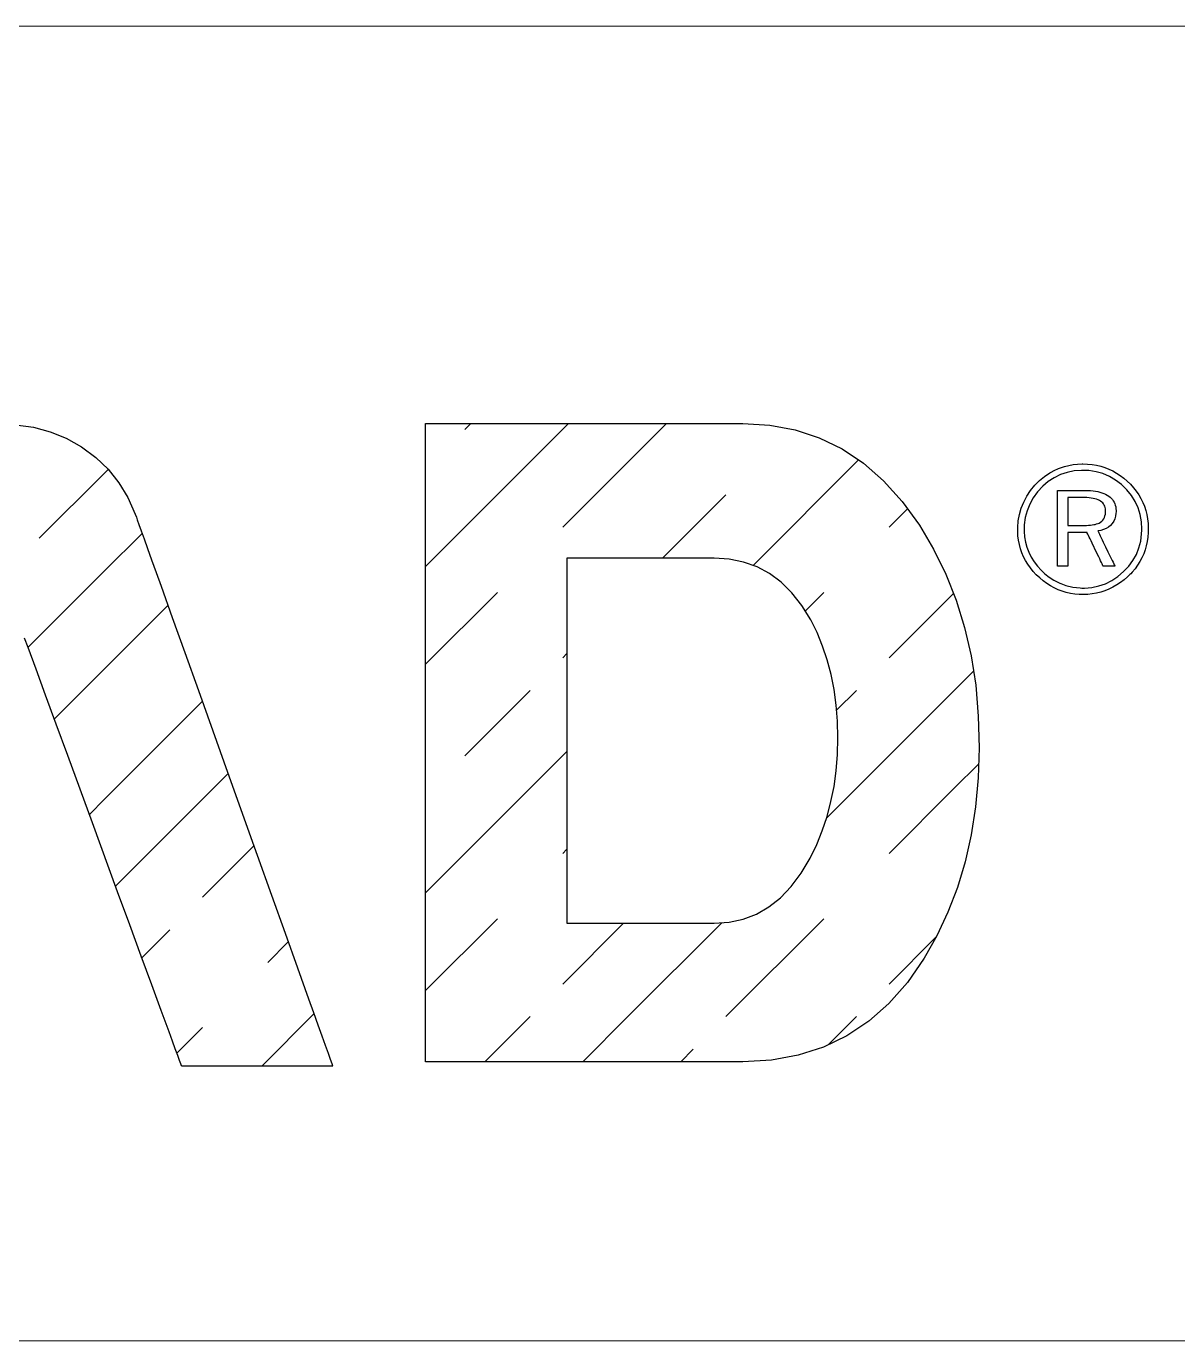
# Model space of a CAD drawing. Header units: millimetres. Extents: x 2232 to 85269, y -3593 to 5869.
# Drawn here: x 55340.8 to 55407, y -1588.1 to -1512.5 of the extents above; entities that cross this region are included whole.
import ezdxf

# ---------------------------------------------------------------- set-up
doc = ezdxf.new("R2010")
doc.units = ezdxf.units.MM
doc.layers.add('Standart', color=7, linetype='Continuous')

msp = doc.modelspace()

# ---------------------------------------------------------------- linework, layer by layer
at = {"layer": 'Standart', "color": 250, "linetype": 'Continuous', "lineweight": 5}
for points in [[(55473.101, -1512.529), (55203.101, -1512.529)], [(55473.101, -1588.08), (55203.101, -1588.08)]]:
    msp.add_lwpolyline(points, dxfattribs=at)
at = {"layer": 'Standart', "color": 159, "linetype": 'Continuous', "lineweight": -3}
for points in [[(55340.201, -1535.43), (55341.218, -1535.572)], [(55341.218, -1535.572), (55342.188, -1535.833)], [(55342.188, -1535.833), (55343.111, -1536.212)], [(55363.751, -1535.463), (55363.751, -1535.358)], [(55363.751, -1535.358), (55363.803, -1535.358)], [(55363.751, -1535.77), (55363.751, -1535.463)], [(55363.751, -1536.265), (55363.751, -1535.77)], [(55363.803, -1535.358), (55363.956, -1535.358)], [(55363.956, -1535.358), (55364.201, -1535.358)], [(55364.201, -1535.358), (55364.534, -1535.358)], [(55364.534, -1535.358), (55364.947, -1535.358)], [(55364.947, -1535.358), (55365.433, -1535.358)], [(55365.433, -1535.358), (55366.598, -1535.358)], [(55366.598, -1535.358), (55367.977, -1535.358)], [(55367.977, -1535.358), (55369.517, -1535.358)], [(55369.517, -1535.358), (55372.862, -1535.358)], [(55372.862, -1535.358), (55376.208, -1535.358)], [(55376.208, -1535.358), (55377.747, -1535.358)], [(55377.747, -1535.358), (55379.126, -1535.358)], [(55379.126, -1535.358), (55380.292, -1535.358)], [(55380.292, -1535.358), (55380.778, -1535.358)], [(55380.778, -1535.358), (55381.191, -1535.358)], [(55381.191, -1535.358), (55381.523, -1535.358)], [(55381.523, -1535.358), (55381.769, -1535.358)], [(55381.769, -1535.358), (55381.921, -1535.358)], [(55381.921, -1535.358), (55381.974, -1535.358)], [(55381.974, -1535.358), (55383.518, -1535.449)], [(55383.518, -1535.449), (55384.983, -1535.724)], [(55384.983, -1535.724), (55386.37, -1536.181)], [(55343.111, -1536.212), (55343.987, -1536.711)], [(55363.751, -1536.934), (55363.751, -1536.265)], [(55386.37, -1536.181), (55387.678, -1536.821)], [(55343.987, -1536.711), (55344.801, -1537.31)], [(55344.801, -1537.31), (55345.516, -1537.993)], [(55363.751, -1537.765), (55363.751, -1536.934)], [(55387.678, -1536.821), (55388.907, -1537.644)], [(55345.516, -1537.993), (55346.133, -1538.763)], [(55363.751, -1538.743), (55363.751, -1537.765)], [(55388.907, -1537.644), (55390.057, -1538.651)], [(55399.298, -1538.4), (55399.61, -1538.193)], [(55399.61, -1538.193), (55399.945, -1538.018)], [(55399.945, -1538.018), (55400.032, -1537.979)], [(55400.032, -1537.979), (55400.075, -1537.961)], [(55400.075, -1537.961), (55400.104, -1537.949)], [(55400.104, -1537.949), (55400.221, -1537.905)], [(55400.221, -1537.905), (55400.458, -1537.828)], [(55400.601, -1538.17), (55400.222, -1538.298)], [(55400.458, -1537.828), (55400.701, -1537.768)], [(55401.002, -1538.089), (55400.601, -1538.17)], [(55400.701, -1537.768), (55400.95, -1537.724)], [(55400.95, -1537.724), (55401.204, -1537.696)], [(55401.424, -1538.055), (55401.002, -1538.089)], [(55401.204, -1537.696), (55401.463, -1537.685)], [(55401.857, -1538.07), (55401.424, -1538.055)], [(55401.463, -1537.685), (55401.496, -1537.685)], [(55401.496, -1537.685), (55401.511, -1537.685)], [(55401.511, -1537.685), (55401.777, -1537.693)], [(55401.511, -1537.685), (55401.511, -1537.685)], [(55401.511, -1537.685), (55401.511, -1537.685)], [(55401.511, -1537.685), (55401.511, -1537.685)], [(55401.511, -1537.685), (55401.511, -1537.685)], [(55401.777, -1537.693), (55402.037, -1537.717)], [(55402.271, -1538.132), (55401.857, -1538.07)], [(55402.037, -1537.717), (55402.29, -1537.758)], [(55402.665, -1538.243), (55402.271, -1538.132)], [(55402.29, -1537.758), (55402.536, -1537.815)], [(55402.536, -1537.815), (55402.774, -1537.889)], [(55402.774, -1537.889), (55403.006, -1537.978)], [(55403.006, -1537.978), (55403.231, -1538.084)], [(55403.231, -1538.084), (55403.449, -1538.207)], [(55403.449, -1538.207), (55403.659, -1538.345)], [(55346.133, -1538.763), (55346.651, -1539.62)], [(55363.751, -1539.856), (55363.751, -1538.743)], [(55390.057, -1538.651), (55391.129, -1539.84)], [(55398.505, -1539.207), (55398.746, -1538.907)], [(55398.746, -1538.907), (55399.011, -1538.638)], [(55399.011, -1538.638), (55399.298, -1538.4)], [(55399.525, -1538.699), (55399.209, -1538.97)], [(55399.863, -1538.475), (55399.525, -1538.699)], [(55400.222, -1538.298), (55399.863, -1538.475)], [(55403.038, -1538.402), (55402.665, -1538.243)], [(55403.39, -1538.609), (55403.038, -1538.402)], [(55403.721, -1538.864), (55403.39, -1538.609)], [(55403.659, -1538.345), (55403.863, -1538.5)], [(55404.029, -1539.166), (55403.721, -1538.864)], [(55403.863, -1538.5), (55404.06, -1538.671)], [(55404.06, -1538.671), (55404.248, -1538.857)], [(55404.248, -1538.857), (55404.421, -1539.051)], [(55346.651, -1539.62), (55347.069, -1540.563)], [(55398.11, -1539.876), (55398.289, -1539.536)], [(55398.289, -1539.536), (55398.505, -1539.207)], [(55398.659, -1539.634), (55398.456, -1539.995)], [(55398.911, -1539.292), (55398.659, -1539.634)], [(55399.209, -1538.97), (55398.911, -1539.292)], [(55400.057, -1539.213), (55400.062, -1539.21)], [(55400.057, -1539.229), (55400.057, -1539.213)], [(55400.057, -1539.259), (55400.057, -1539.229)], [(55400.057, -1539.301), (55400.057, -1539.259)], [(55400.057, -1539.355), (55400.057, -1539.301)], [(55400.057, -1539.42), (55400.057, -1539.355)], [(55400.057, -1539.495), (55400.057, -1539.42)], [(55400.057, -1539.581), (55400.057, -1539.495)], [(55400.057, -1539.675), (55400.057, -1539.581)], [(55400.057, -1539.889), (55400.057, -1539.675)], [(55400.062, -1539.21), (55400.084, -1539.21)], [(55400.084, -1539.21), (55400.124, -1539.21)], [(55400.124, -1539.21), (55400.18, -1539.21)], [(55400.18, -1539.21), (55400.249, -1539.21)], [(55400.249, -1539.21), (55400.33, -1539.21)], [(55400.33, -1539.21), (55400.42, -1539.21)], [(55400.42, -1539.21), (55400.623, -1539.21)], [(55400.623, -1539.21), (55400.84, -1539.21)], [(55400.649, -1539.611), (55400.648, -1539.612)], [(55400.648, -1539.612), (55400.648, -1539.618)], [(55400.648, -1539.618), (55400.648, -1539.631)], [(55400.648, -1539.631), (55400.648, -1539.651)], [(55400.648, -1539.651), (55400.648, -1539.676)], [(55400.648, -1539.676), (55400.648, -1539.707)], [(55400.648, -1539.707), (55400.648, -1539.742)], [(55400.66, -1539.611), (55400.649, -1539.611)], [(55400.685, -1539.611), (55400.66, -1539.611)], [(55400.722, -1539.611), (55400.685, -1539.611)], [(55400.768, -1539.611), (55400.722, -1539.611)], [(55400.823, -1539.611), (55400.768, -1539.611)], [(55400.884, -1539.611), (55400.823, -1539.611)], [(55400.84, -1539.21), (55401.058, -1539.21)], [(55401.019, -1539.611), (55400.884, -1539.611)], [(55401.16, -1539.611), (55401.019, -1539.611)], [(55401.058, -1539.21), (55401.26, -1539.21)], [(55401.293, -1539.611), (55401.16, -1539.611)], [(55401.26, -1539.21), (55401.351, -1539.21)], [(55401.353, -1539.611), (55401.293, -1539.611)], [(55401.351, -1539.21), (55401.432, -1539.21)], [(55401.405, -1539.611), (55401.353, -1539.611)], [(55401.449, -1539.611), (55401.405, -1539.611)], [(55401.432, -1539.21), (55401.501, -1539.21)], [(55401.482, -1539.611), (55401.449, -1539.611)], [(55401.503, -1539.611), (55401.482, -1539.611)], [(55401.501, -1539.21), (55401.556, -1539.21)], [(55401.511, -1539.611), (55401.503, -1539.611)], [(55401.515, -1539.611), (55401.511, -1539.611)], [(55401.511, -1539.611), (55401.511, -1539.611)], [(55401.511, -1539.611), (55401.511, -1539.611)], [(55401.511, -1539.611), (55401.511, -1539.611)], [(55401.524, -1539.611), (55401.515, -1539.611)], [(55401.541, -1539.611), (55401.524, -1539.611)], [(55401.611, -1539.612), (55401.541, -1539.611)], [(55401.556, -1539.21), (55401.597, -1539.21)], [(55401.597, -1539.21), (55401.619, -1539.21)], [(55401.744, -1539.618), (55401.611, -1539.612)], [(55401.619, -1539.21), (55401.624, -1539.21)], [(55401.624, -1539.21), (55401.788, -1539.213)], [(55401.624, -1539.21), (55401.624, -1539.21)], [(55401.624, -1539.21), (55401.624, -1539.21)], [(55401.869, -1539.628), (55401.744, -1539.618)], [(55401.788, -1539.213), (55401.944, -1539.221)], [(55401.987, -1539.643), (55401.869, -1539.628)], [(55401.944, -1539.221), (55402.093, -1539.234)], [(55402.097, -1539.662), (55401.987, -1539.643)], [(55402.093, -1539.234), (55402.233, -1539.252)], [(55402.199, -1539.687), (55402.097, -1539.662)], [(55402.293, -1539.715), (55402.199, -1539.687)], [(55402.233, -1539.252), (55402.366, -1539.276)], [(55402.379, -1539.749), (55402.293, -1539.715)], [(55402.366, -1539.276), (55402.49, -1539.305)], [(55402.49, -1539.305), (55402.607, -1539.339)], [(55402.607, -1539.339), (55402.716, -1539.378)], [(55402.716, -1539.378), (55402.817, -1539.423)], [(55402.817, -1539.423), (55402.91, -1539.473)], [(55402.91, -1539.473), (55402.996, -1539.528)], [(55402.996, -1539.528), (55403.073, -1539.589)], [(55403.073, -1539.589), (55403.143, -1539.655)], [(55403.143, -1539.655), (55403.204, -1539.726)], [(55404.294, -1539.493), (55404.029, -1539.166)], [(55404.511, -1539.84), (55404.294, -1539.493)], [(55404.421, -1539.051), (55404.577, -1539.251)], [(55404.577, -1539.251), (55404.717, -1539.458)], [(55404.717, -1539.458), (55404.842, -1539.672)], [(55404.842, -1539.672), (55404.95, -1539.893)], [(55363.751, -1541.09), (55363.751, -1539.856)], [(55391.129, -1539.84), (55392.121, -1541.212)], [(55397.863, -1540.586), (55397.968, -1540.226)], [(55397.968, -1540.226), (55398.11, -1539.876)], [(55398.303, -1540.373), (55398.199, -1540.769)], [(55398.456, -1539.995), (55398.303, -1540.373)], [(55400.057, -1540.132), (55400.057, -1539.889)], [(55400.057, -1540.398), (55400.057, -1540.132)], [(55400.057, -1540.681), (55400.057, -1540.398)], [(55400.648, -1539.742), (55400.648, -1539.783)], [(55400.648, -1539.783), (55400.648, -1539.876)], [(55400.648, -1539.876), (55400.648, -1539.984)], [(55400.648, -1539.984), (55400.648, -1540.102)], [(55400.648, -1540.102), (55400.648, -1540.228)], [(55400.648, -1540.228), (55400.648, -1540.49)], [(55402.458, -1539.787), (55402.379, -1539.749)], [(55402.529, -1539.83), (55402.458, -1539.787)], [(55402.592, -1539.877), (55402.529, -1539.83)], [(55402.647, -1539.929), (55402.592, -1539.877)], [(55402.694, -1539.986), (55402.647, -1539.929)], [(55402.734, -1540.047), (55402.694, -1539.986)], [(55402.765, -1540.113), (55402.734, -1540.047)], [(55402.789, -1540.184), (55402.765, -1540.113)], [(55402.806, -1540.259), (55402.789, -1540.184)], [(55402.801, -1540.573), (55402.813, -1540.467)], [(55402.814, -1540.339), (55402.806, -1540.259)], [(55402.813, -1540.467), (55402.815, -1540.411)], [(55402.815, -1540.38), (55402.814, -1540.339)], [(55402.815, -1540.411), (55402.815, -1540.38)], [(55403.204, -1539.726), (55403.258, -1539.802)], [(55403.258, -1539.802), (55403.304, -1539.883)], [(55403.304, -1539.883), (55403.342, -1539.97)], [(55403.342, -1539.97), (55403.372, -1540.062)], [(55403.372, -1540.062), (55403.395, -1540.159)], [(55403.395, -1540.159), (55403.409, -1540.262)], [(55403.409, -1540.262), (55403.416, -1540.37)], [(55403.416, -1540.436), (55403.412, -1540.521)], [(55403.416, -1540.37), (55403.416, -1540.398)], [(55403.416, -1540.398), (55403.416, -1540.414)], [(55403.416, -1540.414), (55403.416, -1540.436)], [(55404.679, -1540.209), (55404.511, -1539.84)], [(55404.799, -1540.598), (55404.679, -1540.209)], [(55404.95, -1539.893), (55405.043, -1540.121)], [(55405.043, -1540.121), (55405.119, -1540.356)], [(55405.119, -1540.356), (55405.179, -1540.598)], [(55347.069, -1540.563), (55347.138, -1540.752)], [(55347.138, -1540.752), (55347.191, -1540.901)], [(55347.191, -1540.901), (55347.284, -1541.162)], [(55347.284, -1541.162), (55347.415, -1541.528)], [(55363.751, -1542.431), (55363.751, -1541.09)], [(55392.121, -1541.212), (55392.936, -1542.581)], [(55397.768, -1541.334), (55397.797, -1540.955)], [(55397.797, -1540.955), (55397.863, -1540.586)], [(55398.145, -1541.183), (55398.136, -1541.396)], [(55398.199, -1540.769), (55398.145, -1541.183)], [(55400.057, -1540.978), (55400.057, -1540.681)], [(55400.057, -1541.586), (55400.057, -1540.978)], [(55400.648, -1540.49), (55400.648, -1540.62)], [(55400.648, -1540.62), (55400.648, -1540.745)], [(55400.648, -1540.745), (55400.648, -1540.862)], [(55400.648, -1540.862), (55400.648, -1540.967)], [(55400.648, -1540.967), (55400.648, -1541.058)], [(55400.648, -1541.058), (55400.648, -1541.097)], [(55400.648, -1541.097), (55400.648, -1541.132)], [(55400.648, -1541.132), (55400.648, -1541.161)], [(55400.648, -1541.161), (55400.648, -1541.185)], [(55400.648, -1541.185), (55400.648, -1541.202)], [(55400.648, -1541.202), (55400.648, -1541.214)], [(55400.648, -1541.214), (55400.648, -1541.218)], [(55400.648, -1541.218), (55400.649, -1541.218)], [(55400.649, -1541.218), (55400.663, -1541.218)], [(55400.663, -1541.218), (55400.69, -1541.218)], [(55400.69, -1541.218), (55400.728, -1541.218)], [(55400.728, -1541.218), (55400.775, -1541.218)], [(55400.775, -1541.218), (55400.831, -1541.218)], [(55400.831, -1541.218), (55400.893, -1541.218)], [(55400.893, -1541.218), (55400.959, -1541.218)], [(55400.959, -1541.218), (55401.238, -1541.218)], [(55401.238, -1541.218), (55401.302, -1541.218)], [(55401.302, -1541.218), (55401.361, -1541.218)], [(55401.361, -1541.218), (55401.412, -1541.218)], [(55401.412, -1541.218), (55401.454, -1541.218)], [(55401.454, -1541.218), (55401.486, -1541.218)], [(55401.486, -1541.218), (55401.505, -1541.218)], [(55401.505, -1541.218), (55401.51, -1541.218)], [(55401.51, -1541.218), (55401.511, -1541.218)], [(55401.511, -1541.218), (55401.512, -1541.218)], [(55401.512, -1541.218), (55401.52, -1541.218)], [(55401.52, -1541.218), (55401.587, -1541.218)], [(55401.587, -1541.218), (55401.714, -1541.215)], [(55401.714, -1541.215), (55401.832, -1541.209)], [(55401.832, -1541.209), (55401.942, -1541.2)], [(55401.942, -1541.2), (55402.043, -1541.189)], [(55402.043, -1541.189), (55402.136, -1541.174)], [(55402.136, -1541.174), (55402.221, -1541.157)], [(55402.221, -1541.157), (55402.297, -1541.137)], [(55402.297, -1541.137), (55402.365, -1541.115)], [(55402.365, -1541.115), (55402.395, -1541.102)], [(55402.395, -1541.102), (55402.437, -1541.082)], [(55402.437, -1541.082), (55402.519, -1541.034)], [(55402.519, -1541.034), (55402.591, -1540.978)], [(55402.591, -1540.978), (55402.653, -1540.913)], [(55402.653, -1540.913), (55402.705, -1540.841)], [(55402.705, -1540.841), (55402.747, -1540.76)], [(55402.747, -1540.76), (55402.779, -1540.67)], [(55402.779, -1540.67), (55402.801, -1540.573)], [(55403.093, -1541.214), (55402.976, -1541.312)], [(55403.196, -1541.099), (55403.093, -1541.214)], [(55403.28, -1540.972), (55403.196, -1541.099)], [(55403.344, -1540.833), (55403.28, -1540.972)], [(55403.388, -1540.683), (55403.344, -1540.833)], [(55403.412, -1540.521), (55403.388, -1540.683)], [(55404.872, -1541.008), (55404.799, -1540.598)], [(55404.896, -1541.439), (55404.872, -1541.008)], [(55405.179, -1540.598), (55405.224, -1540.847)], [(55405.224, -1540.847), (55405.252, -1541.103)], [(55405.252, -1541.103), (55405.265, -1541.366)], [(55347.415, -1541.528), (55347.581, -1541.993)], [(55397.766, -1541.431), (55397.768, -1541.334)], [(55397.768, -1541.56), (55397.766, -1541.431)], [(55397.783, -1541.82), (55397.768, -1541.56)], [(55397.815, -1542.074), (55397.783, -1541.82)], [(55398.136, -1541.396), (55398.136, -1541.487)], [(55398.136, -1541.487), (55398.138, -1541.566)], [(55398.138, -1541.566), (55398.164, -1541.876)], [(55398.164, -1541.876), (55398.217, -1542.179)], [(55400.057, -1541.888), (55400.057, -1541.586)], [(55400.057, -1542.181), (55400.057, -1541.888)], [(55400.649, -1541.619), (55400.648, -1541.625)], [(55400.648, -1541.625), (55400.648, -1541.653)], [(55400.648, -1541.653), (55400.648, -1541.702)], [(55400.648, -1541.702), (55400.648, -1541.771)], [(55400.648, -1541.771), (55400.648, -1541.857)], [(55400.648, -1541.857), (55400.648, -1541.956)], [(55400.648, -1541.956), (55400.648, -1542.068)], [(55400.66, -1541.619), (55400.649, -1541.619)], [(55400.684, -1541.619), (55400.66, -1541.619)], [(55400.72, -1541.619), (55400.684, -1541.619)], [(55400.819, -1541.619), (55400.72, -1541.619)], [(55400.947, -1541.619), (55400.819, -1541.619)], [(55401.093, -1541.619), (55400.947, -1541.619)], [(55401.396, -1541.619), (55401.093, -1541.619)], [(55401.531, -1541.619), (55401.396, -1541.619)], [(55401.641, -1541.619), (55401.531, -1541.619)], [(55401.683, -1541.619), (55401.641, -1541.619)], [(55401.715, -1541.619), (55401.683, -1541.619)], [(55401.735, -1541.619), (55401.715, -1541.619)], [(55401.742, -1541.619), (55401.735, -1541.619)], [(55401.748, -1541.632), (55401.742, -1541.619)], [(55401.765, -1541.667), (55401.748, -1541.632)], [(55401.792, -1541.723), (55401.765, -1541.667)], [(55401.828, -1541.798), (55401.792, -1541.723)], [(55401.872, -1541.888), (55401.828, -1541.798)], [(55401.922, -1541.993), (55401.872, -1541.888)], [(55402.544, -1541.506), (55402.374, -1541.537)], [(55402.374, -1541.537), (55402.38, -1541.55)], [(55402.38, -1541.55), (55402.398, -1541.587)], [(55402.398, -1541.587), (55402.426, -1541.645)], [(55402.426, -1541.645), (55402.464, -1541.723)], [(55402.464, -1541.723), (55402.509, -1541.818)], [(55402.509, -1541.818), (55402.562, -1541.926)], [(55402.701, -1541.458), (55402.544, -1541.506)], [(55402.562, -1541.926), (55402.62, -1542.046)], [(55402.845, -1541.393), (55402.701, -1541.458)], [(55402.976, -1541.312), (55402.845, -1541.393)], [(55404.834, -1542.117), (55404.887, -1541.7)], [(55404.887, -1541.7), (55404.896, -1541.483)], [(55404.896, -1541.456), (55404.896, -1541.439)], [(55404.896, -1541.439), (55404.896, -1541.439)], [(55404.896, -1541.439), (55404.896, -1541.439)], [(55404.896, -1541.439), (55404.896, -1541.439)], [(55404.896, -1541.439), (55404.896, -1541.439)], [(55404.896, -1541.483), (55404.896, -1541.456)], [(55405.242, -1541.894), (55405.206, -1542.147)], [(55405.261, -1541.633), (55405.242, -1541.894)], [(55405.265, -1541.366), (55405.261, -1541.633)], [(55347.581, -1541.993), (55347.78, -1542.551)], [(55347.78, -1542.551), (55348.011, -1543.194)], [(55363.751, -1543.867), (55363.751, -1542.431)], [(55392.936, -1542.581), (55393.641, -1544.015)], [(55397.864, -1542.32), (55397.815, -1542.074)], [(55397.928, -1542.56), (55397.864, -1542.32)], [(55398.009, -1542.793), (55397.928, -1542.56)], [(55398.217, -1542.179), (55398.298, -1542.473)], [(55398.298, -1542.473), (55398.408, -1542.76)], [(55400.057, -1542.459), (55400.057, -1542.181)], [(55400.057, -1542.718), (55400.057, -1542.459)], [(55400.057, -1542.951), (55400.057, -1542.718)], [(55400.648, -1542.068), (55400.648, -1542.318)], [(55400.648, -1542.318), (55400.648, -1542.587)], [(55400.648, -1542.587), (55400.648, -1542.857)], [(55401.978, -1542.108), (55401.922, -1541.993)], [(55402.038, -1542.232), (55401.978, -1542.108)], [(55402.296, -1542.768), (55402.038, -1542.232)], [(55402.62, -1542.046), (55402.682, -1542.176)], [(55402.682, -1542.176), (55402.816, -1542.452)], [(55402.816, -1542.452), (55402.953, -1542.735)], [(55402.953, -1542.735), (55403.083, -1543.004)], [(55404.585, -1542.885), (55404.734, -1542.512)], [(55404.734, -1542.512), (55404.834, -1542.117)], [(55405.087, -1542.63), (55405.003, -1542.861)], [(55405.154, -1542.392), (55405.087, -1542.63)], [(55405.206, -1542.147), (55405.154, -1542.392)], [(55348.011, -1543.194), (55348.269, -1543.918)], [(55371.881, -1543.103), (55371.856, -1543.103)], [(55371.856, -1543.103), (55371.856, -1543.163)], [(55371.856, -1543.163), (55371.856, -1543.339)], [(55371.856, -1543.339), (55371.856, -1543.622)], [(55371.951, -1543.103), (55371.881, -1543.103)], [(55372.22, -1543.103), (55371.951, -1543.103)], [(55372.638, -1543.103), (55372.22, -1543.103)], [(55373.179, -1543.103), (55372.638, -1543.103)], [(55373.82, -1543.103), (55373.179, -1543.103)], [(55374.535, -1543.103), (55373.82, -1543.103)], [(55376.09, -1543.103), (55374.535, -1543.103)], [(55377.644, -1543.103), (55376.09, -1543.103)], [(55378.359, -1543.103), (55377.644, -1543.103)], [(55379, -1543.103), (55378.359, -1543.103)], [(55379.541, -1543.103), (55379, -1543.103)], [(55379.959, -1543.103), (55379.541, -1543.103)], [(55380.228, -1543.103), (55379.959, -1543.103)], [(55380.298, -1543.103), (55380.228, -1543.103)], [(55380.323, -1543.103), (55380.298, -1543.103)], [(55381.198, -1543.159), (55380.323, -1543.103)], [(55382.021, -1543.325), (55381.198, -1543.159)], [(55382.792, -1543.602), (55382.021, -1543.325)], [(55398.106, -1543.02), (55398.009, -1542.793)], [(55398.22, -1543.239), (55398.106, -1543.02)], [(55398.349, -1543.452), (55398.22, -1543.239)], [(55398.495, -1543.658), (55398.349, -1543.452)], [(55398.408, -1542.76), (55398.546, -1543.038)], [(55398.546, -1543.038), (55398.711, -1543.309)], [(55398.711, -1543.309), (55398.9, -1543.563)], [(55400.057, -1543.155), (55400.057, -1542.951)], [(55400.057, -1543.243), (55400.057, -1543.155)], [(55400.057, -1543.322), (55400.057, -1543.243)], [(55400.057, -1543.391), (55400.057, -1543.322)], [(55400.057, -1543.448), (55400.057, -1543.391)], [(55400.057, -1543.494), (55400.057, -1543.448)], [(55400.057, -1543.528), (55400.057, -1543.494)], [(55400.648, -1542.857), (55400.648, -1543.107)], [(55400.648, -1543.107), (55400.648, -1543.218)], [(55400.648, -1543.218), (55400.648, -1543.318)], [(55400.648, -1543.318), (55400.648, -1543.404)], [(55400.648, -1543.404), (55400.648, -1543.473)], [(55400.648, -1543.473), (55400.648, -1543.522)], [(55402.421, -1543.027), (55402.296, -1542.768)], [(55402.478, -1543.145), (55402.421, -1543.027)], [(55402.531, -1543.253), (55402.478, -1543.145)], [(55402.577, -1543.348), (55402.531, -1543.253)], [(55402.615, -1543.429), (55402.577, -1543.348)], [(55402.646, -1543.491), (55402.615, -1543.429)], [(55402.666, -1543.534), (55402.646, -1543.491)], [(55403.083, -1543.004), (55403.143, -1543.128)], [(55403.143, -1543.128), (55403.197, -1543.24)], [(55403.197, -1543.24), (55403.245, -1543.34)], [(55403.245, -1543.34), (55403.285, -1543.423)], [(55403.285, -1543.423), (55403.317, -1543.489)], [(55403.317, -1543.489), (55403.339, -1543.533)], [(55404.145, -1543.565), (55404.389, -1543.236)], [(55404.389, -1543.236), (55404.585, -1542.885)], [(55404.787, -1543.301), (55404.656, -1543.509)], [(55404.903, -1543.085), (55404.787, -1543.301)], [(55405.003, -1542.861), (55404.903, -1543.085)], [(55348.269, -1543.918), (55348.554, -1544.716)], [(55363.751, -1546.965), (55363.751, -1543.867)], [(55371.856, -1543.622), (55371.856, -1544.005)], [(55371.856, -1544.005), (55371.856, -1544.48)], [(55383.513, -1543.989), (55382.792, -1543.602)], [(55384.181, -1544.487), (55383.513, -1543.989)], [(55393.641, -1544.015), (55394.235, -1545.516)], [(55398.658, -1543.858), (55398.495, -1543.658)], [(55398.836, -1544.05), (55398.658, -1543.858)], [(55399.029, -1544.235), (55398.836, -1544.05)], [(55398.9, -1543.563), (55399.106, -1543.795)], [(55399.229, -1544.404), (55399.029, -1544.235)], [(55399.106, -1543.795), (55399.33, -1544.004)], [(55399.33, -1544.004), (55399.572, -1544.192)], [(55399.572, -1544.192), (55399.832, -1544.357)], [(55400.057, -1543.549), (55400.057, -1543.528)], [(55400.057, -1543.556), (55400.057, -1543.549)], [(55400.072, -1543.556), (55400.057, -1543.556)], [(55400.112, -1543.556), (55400.072, -1543.556)], [(55400.171, -1543.556), (55400.112, -1543.556)], [(55400.244, -1543.556), (55400.171, -1543.556)], [(55400.408, -1543.556), (55400.244, -1543.556)], [(55400.487, -1543.556), (55400.408, -1543.556)], [(55400.556, -1543.556), (55400.487, -1543.556)], [(55400.609, -1543.556), (55400.556, -1543.556)], [(55400.641, -1543.556), (55400.609, -1543.556)], [(55400.648, -1543.55), (55400.641, -1543.556)], [(55400.648, -1543.522), (55400.648, -1543.55)], [(55402.676, -1543.554), (55402.666, -1543.534)], [(55402.679, -1543.556), (55402.676, -1543.554)], [(55402.706, -1543.556), (55402.679, -1543.556)], [(55402.759, -1543.556), (55402.706, -1543.556)], [(55402.833, -1543.556), (55402.759, -1543.556)], [(55403.013, -1543.556), (55402.833, -1543.556)], [(55403.193, -1543.556), (55403.013, -1543.556)], [(55403.169, -1544.386), (55403.519, -1544.155)], [(55403.267, -1543.556), (55403.193, -1543.556)], [(55403.321, -1543.556), (55403.267, -1543.556)], [(55403.348, -1543.556), (55403.321, -1543.556)], [(55403.339, -1543.533), (55403.349, -1543.554)], [(55403.349, -1543.554), (55403.348, -1543.556)], [(55403.519, -1544.155), (55403.85, -1543.875)], [(55403.85, -1543.875), (55404.004, -1543.721)], [(55404.077, -1544.173), (55403.88, -1544.344)], [(55404.004, -1543.721), (55404.145, -1543.565)], [(55404.173, -1544.083), (55404.077, -1544.173)], [(55404.211, -1544.045), (55404.173, -1544.083)], [(55404.257, -1543.999), (55404.211, -1544.045)], [(55404.344, -1543.905), (55404.257, -1543.999)], [(55404.508, -1543.711), (55404.344, -1543.905)], [(55404.656, -1543.509), (55404.508, -1543.711)], [(55348.554, -1544.716), (55349.195, -1546.509)], [(55371.856, -1544.48), (55371.856, -1545.04)], [(55384.798, -1545.096), (55384.181, -1544.487)], [(55399.435, -1544.557), (55399.229, -1544.404)], [(55399.646, -1544.693), (55399.435, -1544.557)], [(55399.864, -1544.813), (55399.646, -1544.693)], [(55399.832, -1544.357), (55400.11, -1544.501)], [(55400.088, -1544.917), (55399.864, -1544.813)], [(55400.318, -1545.004), (55400.088, -1544.917)], [(55400.11, -1544.501), (55400.183, -1544.533)], [(55400.183, -1544.533), (55400.246, -1544.56)], [(55400.246, -1544.56), (55400.344, -1544.6)], [(55400.554, -1545.075), (55400.318, -1545.004)], [(55400.344, -1544.6), (55400.54, -1544.669)], [(55400.54, -1544.669), (55400.939, -1544.768)], [(55400.939, -1544.768), (55401.346, -1544.815)], [(55401.346, -1544.815), (55401.449, -1544.818)], [(55401.449, -1544.818), (55401.5, -1544.819)], [(55401.5, -1544.819), (55401.543, -1544.819)], [(55401.543, -1544.819), (55401.597, -1544.818)], [(55401.597, -1544.818), (55402.016, -1544.784)], [(55402.016, -1544.784), (55402.418, -1544.7)], [(55402.418, -1544.7), (55402.802, -1544.567)], [(55402.772, -1544.974), (55402.532, -1545.052)], [(55403.008, -1544.879), (55402.772, -1544.974)], [(55402.802, -1544.567), (55403.169, -1544.386)], [(55403.238, -1544.767), (55403.008, -1544.879)], [(55403.46, -1544.64), (55403.238, -1544.767)], [(55403.674, -1544.499), (55403.46, -1544.64)], [(55403.88, -1544.344), (55403.674, -1544.499)], [(55371.856, -1545.04), (55371.856, -1545.676)], [(55371.856, -1545.676), (55371.856, -1546.382)], [(55385.363, -1545.816), (55384.798, -1545.096)], [(55394.235, -1545.516), (55394.718, -1547.082)], [(55400.796, -1545.129), (55400.554, -1545.075)], [(55401.044, -1545.167), (55400.796, -1545.129)], [(55401.298, -1545.189), (55401.044, -1545.167)], [(55401.428, -1545.193), (55401.298, -1545.189)], [(55401.493, -1545.194), (55401.428, -1545.193)], [(55401.534, -1545.194), (55401.493, -1545.194)], [(55401.79, -1545.184), (55401.534, -1545.194)], [(55402.041, -1545.157), (55401.79, -1545.184)], [(55402.289, -1545.113), (55402.041, -1545.157)], [(55402.532, -1545.052), (55402.289, -1545.113)], [(55349.195, -1546.509), (55349.915, -1548.523)], [(55371.856, -1546.382), (55371.856, -1547.149)], [(55385.877, -1546.646), (55385.363, -1545.816)], [(55363.751, -1550.279), (55363.751, -1546.965)], [(55371.856, -1547.149), (55371.856, -1547.97)], [(55386.243, -1547.382), (55385.877, -1546.646)], [(55394.718, -1547.082), (55395.09, -1548.713)], [(55340.911, -1548.229), (55340.716, -1547.697)], [(55371.856, -1547.97), (55371.856, -1549.743)], [(55386.56, -1548.151), (55386.243, -1547.382)], [(55341.373, -1549.488), (55340.911, -1548.229)], [(55349.915, -1548.523), (55350.696, -1550.709)], [(55386.828, -1548.951), (55386.56, -1548.151)], [(55395.09, -1548.713), (55395.352, -1550.41)], [(55341.916, -1550.97), (55341.373, -1549.488)], [(55387.047, -1549.783), (55386.828, -1548.951)], [(55363.751, -1553.701), (55363.751, -1550.279)], [(55371.856, -1549.743), (55371.856, -1551.639)], [(55387.218, -1550.647), (55387.047, -1549.783)], [(55342.527, -1552.636), (55341.916, -1550.97)], [(55350.696, -1550.709), (55351.521, -1553.017)], [(55387.34, -1551.543), (55387.218, -1550.647)], [(55395.352, -1550.41), (55395.503, -1552.173)], [(55371.856, -1551.639), (55371.856, -1553.596)], [(55387.413, -1552.471), (55387.34, -1551.543)], [(55387.438, -1553.431), (55387.413, -1552.471)], [(55395.503, -1552.173), (55395.544, -1554.001)], [(55343.19, -1554.444), (55342.527, -1552.636)], [(55351.521, -1553.017), (55352.372, -1555.398)], [(55363.751, -1557.122), (55363.751, -1553.701)], [(55371.856, -1553.596), (55371.856, -1555.553)], [(55387.413, -1554.386), (55387.438, -1553.431)], [(55387.438, -1553.431), (55387.438, -1553.431)], [(55395.544, -1554.001), (55395.488, -1555.734)], [(55344.612, -1558.322), (55343.19, -1554.444)], [(55387.338, -1555.315), (55387.413, -1554.386)], [(55352.372, -1555.398), (55354.081, -1560.178)], [(55371.856, -1555.553), (55371.856, -1557.448)], [(55387.213, -1556.218), (55387.338, -1555.315)], [(55387.039, -1557.094), (55387.213, -1556.218)], [(55395.488, -1555.734), (55395.335, -1557.403)], [(55386.816, -1557.944), (55387.039, -1557.094)], [(55363.751, -1560.436), (55363.751, -1557.122)], [(55371.856, -1557.448), (55371.856, -1559.221)], [(55395.335, -1557.403), (55395.086, -1559.01)], [(55346.061, -1562.275), (55344.612, -1558.322)], [(55386.542, -1558.768), (55386.816, -1557.944)], [(55371.856, -1559.221), (55371.856, -1560.042)], [(55386.219, -1559.565), (55386.542, -1558.768)], [(55395.086, -1559.01), (55394.74, -1560.554)], [(55371.856, -1560.042), (55371.856, -1560.809)], [(55385.847, -1560.336), (55386.219, -1559.565)], [(55354.081, -1560.178), (55354.903, -1562.479)], [(55363.751, -1563.535), (55363.751, -1560.436)], [(55371.856, -1560.809), (55371.856, -1561.515)], [(55385.327, -1561.215), (55385.847, -1560.336)], [(55394.74, -1560.554), (55394.298, -1562.035)], [(55371.856, -1561.515), (55371.856, -1562.152)], [(55384.758, -1561.978), (55385.327, -1561.215)], [(55346.759, -1564.178), (55346.061, -1562.275)], [(55371.856, -1562.152), (55371.856, -1562.711)], [(55384.141, -1562.623), (55384.758, -1561.978)], [(55394.298, -1562.035), (55393.759, -1563.452)], [(55354.903, -1562.479), (55355.681, -1564.653)], [(55371.856, -1562.711), (55371.856, -1563.187)], [(55383.475, -1563.15), (55384.141, -1562.623)], [(55363.751, -1564.97), (55363.751, -1563.535)], [(55371.856, -1563.187), (55371.856, -1563.569)], [(55371.856, -1563.569), (55371.856, -1563.853)], [(55371.856, -1563.853), (55371.856, -1564.028)], [(55381.184, -1564.03), (55381.996, -1563.854)], [(55381.996, -1563.854), (55382.76, -1563.561)], [(55382.76, -1563.561), (55383.475, -1563.15)], [(55393.759, -1563.452), (55393.123, -1564.807)], [(55347.418, -1565.976), (55346.759, -1564.178)], [(55355.681, -1564.653), (55356.395, -1566.652)], [(55371.856, -1564.028), (55371.856, -1564.088)], [(55371.856, -1564.088), (55371.881, -1564.088)], [(55371.881, -1564.088), (55371.951, -1564.088)], [(55371.951, -1564.088), (55372.22, -1564.088)], [(55372.22, -1564.088), (55372.638, -1564.088)], [(55372.638, -1564.088), (55373.179, -1564.088)], [(55373.179, -1564.088), (55373.82, -1564.088)], [(55373.82, -1564.088), (55374.535, -1564.088)], [(55374.535, -1564.088), (55376.09, -1564.088)], [(55376.09, -1564.088), (55377.644, -1564.088)], [(55377.644, -1564.088), (55378.359, -1564.088)], [(55378.359, -1564.088), (55379, -1564.088)], [(55379, -1564.088), (55379.541, -1564.088)], [(55379.541, -1564.088), (55379.959, -1564.088)], [(55379.959, -1564.088), (55380.228, -1564.088)], [(55380.228, -1564.088), (55380.298, -1564.088)], [(55380.298, -1564.088), (55380.323, -1564.088)], [(55380.323, -1564.088), (55381.184, -1564.03)], [(55363.751, -1566.312), (55363.751, -1564.97)], [(55393.123, -1564.807), (55392.391, -1566.1)], [(55348.025, -1567.629), (55347.418, -1565.976)], [(55392.391, -1566.1), (55391.427, -1567.493)], [(55356.395, -1566.652), (55357.029, -1568.426)], [(55363.751, -1567.545), (55363.751, -1566.312)], [(55348.562, -1569.096), (55348.025, -1567.629)], [(55363.751, -1568.658), (55363.751, -1567.545)], [(55391.427, -1567.493), (55390.366, -1568.7)], [(55357.029, -1568.426), (55357.31, -1569.213)], [(55349.017, -1570.335), (55348.562, -1569.096)], [(55363.751, -1569.637), (55363.751, -1568.658)], [(55390.366, -1568.7), (55389.209, -1569.722)], [(55357.31, -1569.213), (55357.565, -1569.925)], [(55357.565, -1569.925), (55357.79, -1570.556)], [(55363.751, -1570.468), (55363.751, -1569.637)], [(55389.209, -1569.722), (55387.955, -1570.558)], [(55349.208, -1570.857), (55349.017, -1570.335)], [(55357.79, -1570.556), (55357.984, -1571.099)], [(55363.751, -1571.137), (55363.751, -1570.468)], [(55387.955, -1570.558), (55386.605, -1571.208)], [(55349.373, -1571.307), (55349.208, -1570.857)], [(55349.509, -1571.679), (55349.373, -1571.307)], [(55357.984, -1571.099), (55358.145, -1571.549)], [(55363.751, -1571.632), (55363.751, -1571.137)], [(55386.605, -1571.208), (55385.158, -1571.672)], [(55349.616, -1571.968), (55349.509, -1571.679)], [(55349.69, -1572.17), (55349.616, -1571.968)], [(55349.73, -1572.28), (55349.69, -1572.17)], [(55358.145, -1571.549), (55358.27, -1571.899)], [(55358.27, -1571.899), (55358.358, -1572.144)], [(55358.358, -1572.144), (55358.405, -1572.276)], [(55363.751, -1571.939), (55363.751, -1571.632)], [(55363.751, -1572.044), (55363.751, -1571.939)], [(55363.803, -1572.044), (55363.751, -1572.044)], [(55363.956, -1572.044), (55363.803, -1572.044)], [(55364.201, -1572.044), (55363.956, -1572.044)], [(55364.534, -1572.044), (55364.201, -1572.044)], [(55364.947, -1572.044), (55364.534, -1572.044)], [(55365.433, -1572.044), (55364.947, -1572.044)], [(55366.598, -1572.044), (55365.433, -1572.044)], [(55367.977, -1572.044), (55366.598, -1572.044)], [(55369.517, -1572.044), (55367.977, -1572.044)], [(55372.862, -1572.044), (55369.517, -1572.044)], [(55376.208, -1572.044), (55372.862, -1572.044)], [(55377.747, -1572.044), (55376.208, -1572.044)], [(55379.126, -1572.044), (55377.747, -1572.044)], [(55380.292, -1572.044), (55379.126, -1572.044)], [(55380.778, -1572.044), (55380.292, -1572.044)], [(55381.191, -1572.044), (55380.778, -1572.044)], [(55381.523, -1572.044), (55381.191, -1572.044)], [(55381.769, -1572.044), (55381.523, -1572.044)], [(55381.921, -1572.044), (55381.769, -1572.044)], [(55381.974, -1572.044), (55381.921, -1572.044)], [(55383.614, -1571.951), (55381.974, -1572.044)], [(55381.974, -1572.044), (55381.974, -1572.044)], [(55385.158, -1571.672), (55383.614, -1571.951)], [(55349.768, -1572.299), (55349.73, -1572.28)], [(55349.918, -1572.299), (55349.768, -1572.299)], [(55350.179, -1572.299), (55349.918, -1572.299)], [(55350.537, -1572.299), (55350.179, -1572.299)], [(55351.493, -1572.299), (55350.537, -1572.299)], [(55352.674, -1572.299), (55351.493, -1572.299)], [(55355.281, -1572.299), (55352.674, -1572.299)], [(55356.488, -1572.299), (55355.281, -1572.299)], [(55357.485, -1572.299), (55356.488, -1572.299)], [(55357.87, -1572.299), (55357.485, -1572.299)], [(55358.163, -1572.299), (55357.87, -1572.299)], [(55358.348, -1572.299), (55358.163, -1572.299)], [(55358.413, -1572.299), (55358.348, -1572.299)], [(55358.405, -1572.276), (55358.413, -1572.299)], [(55358.413, -1572.299), (55358.413, -1572.299)]]:
    msp.add_lwpolyline(points, dxfattribs=at)
at = {"layer": 'Standart', "color": 1, "linetype": 'Continuous', "lineweight": 5}
for points in [[(55363.753, -1543.578), (55371.97, -1535.358)], [(55366, -1535.703), (55366.348, -1535.358)], [(55375.375, -1537.578), (55377.595, -1535.358)], [(55384.75, -1535.703), (55384.769, -1535.684)], [(55382.562, -1543.519), (55388.623, -1537.455)], [(55341.556, -1541.96), (55345.305, -1538.21)], [(55345.305, -1538.21), (55345.52, -1537.997)], [(55371.626, -1541.328), (55375.375, -1537.578)], [(55377.353, -1543.103), (55381.001, -1539.453)], [(55390.376, -1541.328), (55391.438, -1540.267)], [(55345.305, -1543.835), (55347.465, -1541.674)], [(55340.91, -1548.23), (55345.305, -1543.835)], [(55363.753, -1549.203), (55367.877, -1545.078)], [(55385.565, -1546.14), (55386.627, -1545.078)], [(55390.376, -1548.828), (55394.08, -1545.124)], [(55345.305, -1549.46), (55348.949, -1545.818)], [(55371.626, -1548.828), (55371.855, -1548.598)], [(55342.421, -1552.346), (55345.305, -1549.46)], [(55394.125, -1550.703), (55395.229, -1549.602)], [(55366, -1554.453), (55369.749, -1550.703)], [(55386.783, -1558.048), (55394.125, -1550.703)], [(55387.364, -1551.84), (55388.499, -1550.703)], [(55345.305, -1556.96), (55350.922, -1551.343)], [(55363.753, -1562.328), (55371.855, -1554.223)], [(55345.941, -1561.949), (55352.405, -1555.487)], [(55394.125, -1556.328), (55395.512, -1554.941)], [(55390.376, -1560.078), (55394.125, -1556.328)], [(55344.435, -1557.833), (55345.305, -1556.96)], [(55350.931, -1562.585), (55353.883, -1559.631)], [(55371.626, -1560.078), (55371.855, -1559.848)], [(55363.753, -1567.953), (55367.877, -1563.828)], [(55381.001, -1569.453), (55386.627, -1563.828)], [(55347.452, -1566.065), (55349.054, -1564.46)], [(55371.626, -1567.578), (55375.114, -1564.088)], [(55375.375, -1569.453), (55380.772, -1564.058)], [(55354.68, -1566.335), (55355.861, -1565.156)], [(55390.376, -1567.578), (55393.091, -1564.861)], [(55354.341, -1572.299), (55357.339, -1569.3)], [(55367.158, -1572.044), (55369.749, -1569.453)], [(55372.784, -1572.044), (55375.375, -1569.453)], [(55386.879, -1571.077), (55388.499, -1569.453)], [(55349.461, -1571.553), (55350.931, -1570.085)], [(55378.41, -1572.044), (55379.124, -1571.328)]]:
    msp.add_lwpolyline(points, dxfattribs=at)

doc.saveas('drawing.dxf')
